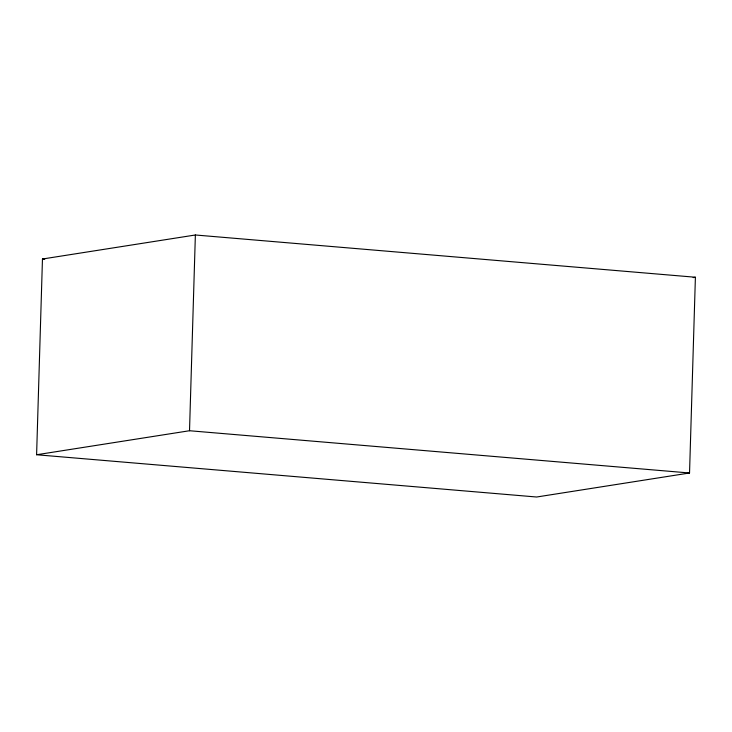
<?xml version="1.0" encoding="UTF-8"?>
<svg xmlns="http://www.w3.org/2000/svg" width="732" height="732" viewBox="0 0 732 732"><rect width="100%" height="100%" fill="white"/><g stroke="black" fill="none" stroke-linecap="round" stroke-linejoin="round"><path stroke-width="1.1" d="M36.6 454.755L42.465 259.009L195.371 234.99L695.4 277.245L689.535 472.991L536.629 497.01L36.6 454.755L189.515 430.736L689.535 472.991M189.515 430.736L195.371 234.99M693.149 277.602L695.4 277.245M42.465 259.009L44.743 259.201"/></g></svg>
